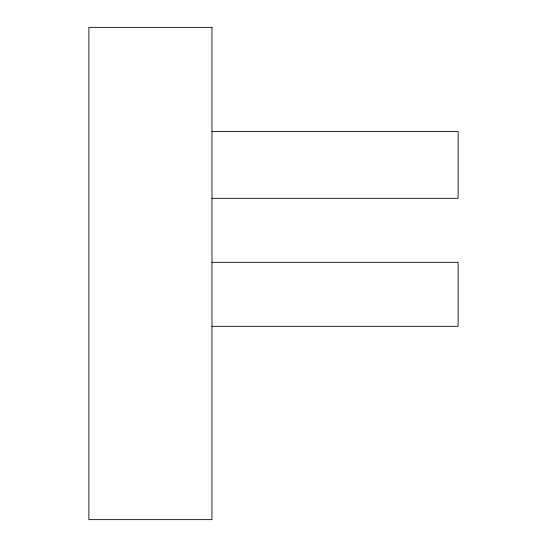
<?xml version="1.0" encoding="UTF-8"?>
<svg xmlns="http://www.w3.org/2000/svg" width="547" height="547" viewBox="0 0 547 547"><rect width="100%" height="100%" fill="white"/><g stroke="black" fill="none" stroke-linecap="round" stroke-linejoin="round"><path stroke-width="0.82" d="M211.962 131.581L458.112 131.581L458.112 198.322L211.962 198.322M211.962 262.321L458.112 262.321L458.112 326.32L211.962 326.32M211.962 27.35L88.888 27.35L88.888 519.65L211.962 519.65L211.962 27.35"/></g></svg>
